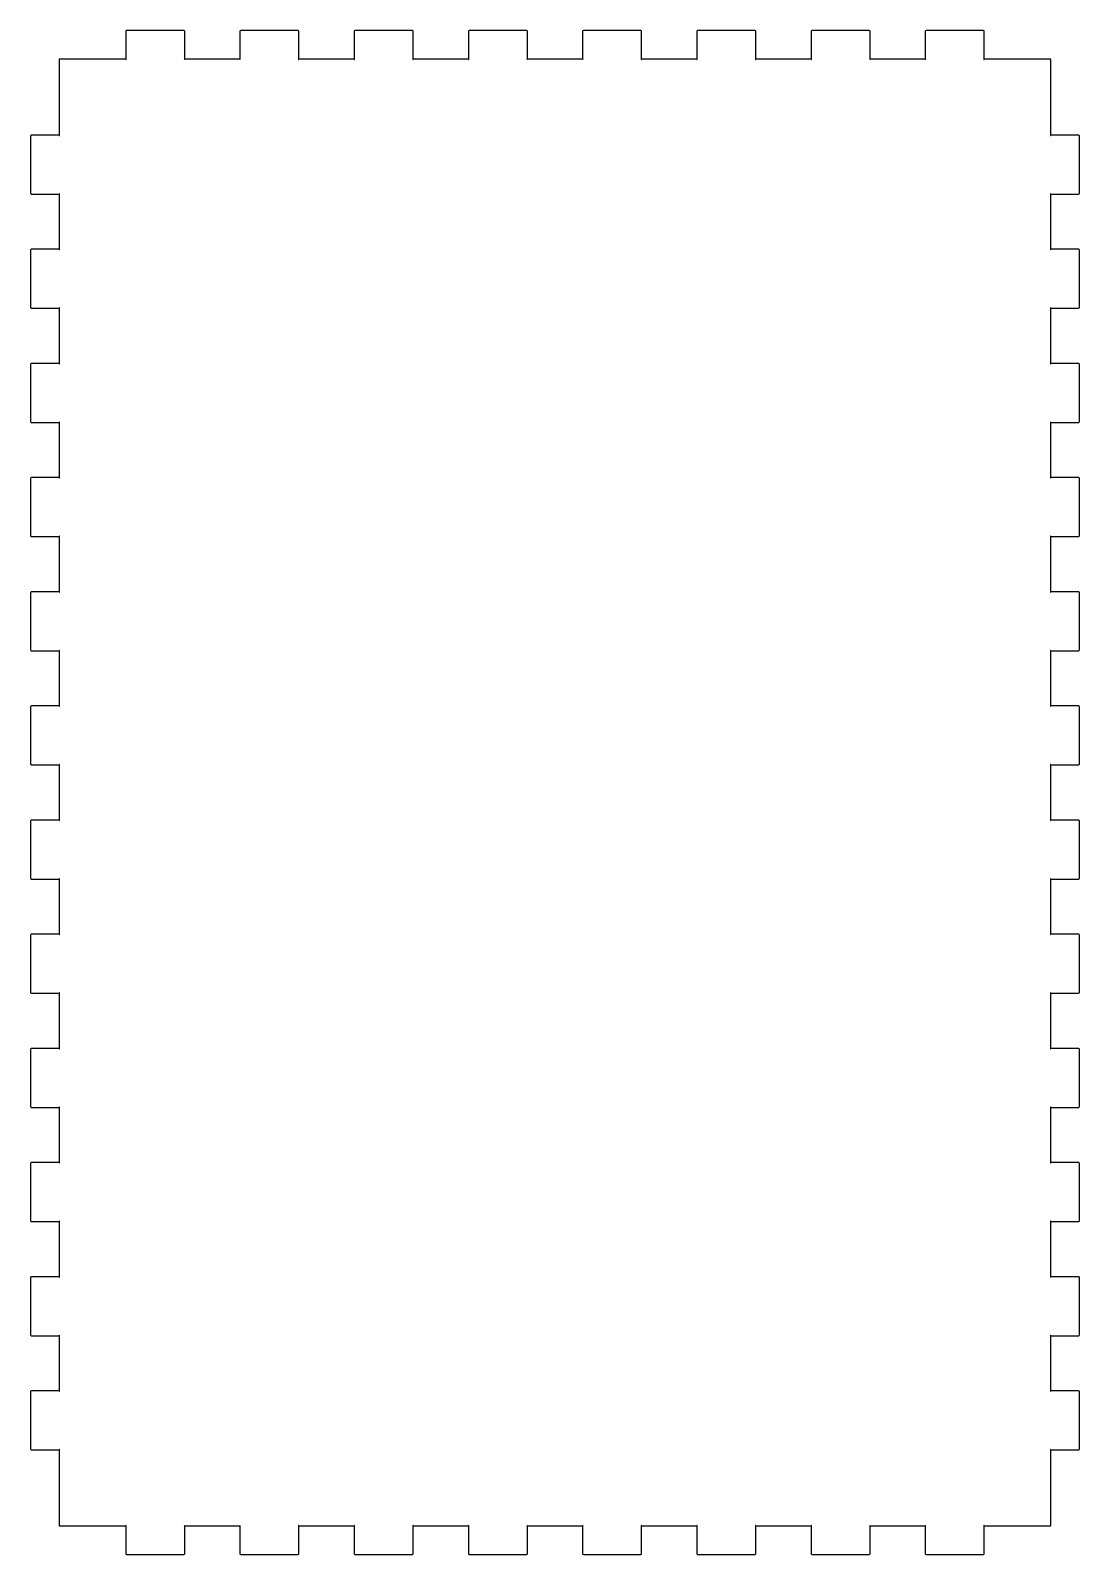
# Model space of a CAD drawing. Header units: millimetres. Extents: x 0 to 282, y 0 to 315.
# Drawn here: x 121.7 to 231.9, y 155.1 to 315.3 of the extents above; entities that cross this region are included whole.
import ezdxf

# ---------------------------------------------------------------- set-up
doc = ezdxf.new("R2010")
doc.units = ezdxf.units.MM
doc.header["$MEASUREMENT"] = 0
doc.layers.add('Waste-Warriors-Laser-Cut-Box v2_0', color=7, linetype='Continuous')

msp = doc.modelspace()

# ---------------------------------------------------------------- linework, layer by layer
at = {"layer": 'Waste-Warriors-Laser-Cut-Box v2_0'}
for p, q in [((131.729, 315.272), (131.7, 315.218)), ((131.7, 315.218), (131.7, 315.2)), ((131.7, 315.2), (131.7, 312.301)), ((131.782, 315.301), (131.729, 315.272)), ((131.8, 315.301), (131.782, 315.301)), ((137.8, 315.301), (131.8, 315.301)), ((137.816, 315.301), (137.8, 315.301)), ((137.87, 315.272), (137.816, 315.301)), ((137.9, 315.218), (137.87, 315.272)), ((137.9, 315.2), (137.9, 315.218)), ((137.9, 312.301), (137.9, 315.2)), ((143.729, 315.272), (143.7, 315.218)), ((143.7, 315.218), (143.7, 315.2)), ((143.7, 315.2), (143.7, 312.301)), ((143.782, 315.301), (143.729, 315.272)), ((143.8, 315.301), (143.782, 315.301)), ((149.8, 315.301), (143.8, 315.301)), ((149.816, 315.301), (149.8, 315.301)), ((149.87, 315.272), (149.816, 315.301)), ((149.9, 315.218), (149.87, 315.272)), ((149.9, 315.2), (149.9, 315.218)), ((149.9, 312.301), (149.9, 315.2)), ((155.73, 315.272), (155.7, 315.218)), ((155.7, 315.218), (155.7, 315.2)), ((155.7, 315.2), (155.7, 312.301)), ((155.782, 315.301), (155.73, 315.272)), ((155.8, 315.301), (155.782, 315.301)), ((161.8, 315.301), (155.8, 315.301)), ((161.816, 315.301), (161.8, 315.301)), ((161.87, 315.272), (161.816, 315.301)), ((161.9, 315.218), (161.87, 315.272)), ((161.9, 315.2), (161.9, 315.218)), ((161.9, 312.301), (161.9, 315.2)), ((167.729, 315.272), (167.7, 315.218)), ((167.7, 315.218), (167.7, 315.2)), ((167.7, 315.2), (167.7, 312.301)), ((167.782, 315.301), (167.729, 315.272)), ((167.799, 315.301), (167.782, 315.301)), ((173.8, 315.301), (167.799, 315.301)), ((173.816, 315.301), (173.8, 315.301)), ((173.87, 315.272), (173.816, 315.301)), ((173.9, 315.218), (173.87, 315.272)), ((173.9, 315.2), (173.9, 315.218)), ((173.9, 312.301), (173.9, 315.2)), ((179.729, 315.272), (179.7, 315.218)), ((179.7, 315.218), (179.7, 315.2)), ((179.7, 315.2), (179.7, 312.301)), ((179.782, 315.301), (179.729, 315.272)), ((179.8, 315.301), (179.782, 315.301)), ((185.8, 315.301), (179.8, 315.301)), ((185.816, 315.301), (185.8, 315.301)), ((185.87, 315.272), (185.816, 315.301)), ((185.9, 315.218), (185.87, 315.272)), ((185.9, 315.2), (185.9, 315.218)), ((185.9, 312.301), (185.9, 315.2)), ((191.729, 315.272), (191.7, 315.218)), ((191.7, 315.218), (191.7, 315.2)), ((191.7, 315.2), (191.7, 312.301)), ((191.782, 315.301), (191.729, 315.272)), ((191.8, 315.301), (191.782, 315.301)), ((197.799, 315.301), (191.8, 315.301)), ((197.816, 315.301), (197.799, 315.301)), ((197.87, 315.272), (197.816, 315.301)), ((197.9, 315.218), (197.87, 315.272)), ((197.9, 315.2), (197.9, 315.218)), ((197.9, 312.301), (197.9, 315.2)), ((203.729, 315.272), (203.7, 315.218)), ((203.7, 315.218), (203.7, 315.2)), ((203.7, 315.2), (203.7, 312.301)), ((203.781, 315.301), (203.729, 315.272)), ((203.799, 315.301), (203.781, 315.301)), ((209.801, 315.301), (203.799, 315.301)), ((209.817, 315.301), (209.801, 315.301)), ((209.87, 315.272), (209.817, 315.301)), ((209.9, 315.218), (209.87, 315.272)), ((209.9, 315.2), (209.9, 315.218)), ((209.9, 312.301), (209.9, 315.2)), ((215.729, 315.272), (215.7, 315.218)), ((215.7, 315.218), (215.7, 315.2)), ((215.7, 315.2), (215.7, 312.301)), ((215.783, 315.301), (215.729, 315.272)), ((215.801, 315.301), (215.783, 315.301)), ((221.8, 315.301), (215.801, 315.301)), ((221.816, 315.301), (221.8, 315.301)), ((221.87, 315.272), (221.816, 315.301)), ((221.9, 315.218), (221.87, 315.272)), ((221.9, 315.2), (221.9, 315.218)), ((221.9, 312.301), (221.9, 315.2)), ((124.729, 312.272), (124.7, 312.218)), ((124.7, 312.218), (124.7, 312.2)), ((124.7, 312.2), (124.7, 304.3)), ((124.783, 312.301), (124.729, 312.272)), ((124.801, 312.301), (124.783, 312.301)), ((131.7, 312.301), (124.801, 312.301)), ((131.71, 312.301), (131.7, 312.301)), ((131.7, 312.301), (131.7, 312.291)), ((131.7, 312.291), (131.714, 312.259)), ((131.742, 312.287), (131.71, 312.301)), ((131.714, 312.259), (131.738, 312.263)), ((131.738, 312.263), (131.742, 312.287)), ((137.889, 312.301), (137.857, 312.287)), ((137.857, 312.287), (137.862, 312.263)), ((137.862, 312.263), (137.885, 312.259)), ((137.885, 312.259), (137.9, 312.291)), ((137.9, 312.301), (137.889, 312.301)), ((137.9, 312.291), (137.9, 312.301)), ((143.7, 312.301), (137.9, 312.301)), ((143.7, 312.301), (143.7, 312.291)), ((143.71, 312.301), (143.7, 312.301)), ((143.7, 312.291), (143.714, 312.259)), ((143.742, 312.287), (143.71, 312.301)), ((143.714, 312.259), (143.738, 312.263)), ((143.738, 312.263), (143.742, 312.287)), ((149.889, 312.301), (149.858, 312.287)), ((149.858, 312.287), (149.862, 312.263)), ((149.862, 312.263), (149.885, 312.259)), ((149.885, 312.259), (149.9, 312.291)), ((149.9, 312.301), (149.889, 312.301)), ((155.7, 312.301), (149.9, 312.301)), ((149.9, 312.291), (149.9, 312.301)), ((155.71, 312.301), (155.7, 312.301)), ((155.7, 312.301), (155.7, 312.291)), ((155.7, 312.291), (155.714, 312.259)), ((155.742, 312.287), (155.71, 312.301)), ((155.714, 312.259), (155.738, 312.263)), ((155.738, 312.263), (155.742, 312.287)), ((161.889, 312.301), (161.858, 312.287)), ((161.858, 312.287), (161.862, 312.263)), ((161.862, 312.263), (161.885, 312.259)), ((161.885, 312.259), (161.9, 312.291)), ((161.9, 312.301), (161.889, 312.301)), ((167.7, 312.301), (161.9, 312.301)), ((161.9, 312.291), (161.9, 312.301)), ((167.7, 312.301), (167.7, 312.291)), ((167.71, 312.301), (167.7, 312.301)), ((167.7, 312.291), (167.714, 312.259)), ((167.742, 312.287), (167.71, 312.301)), ((167.714, 312.259), (167.738, 312.263)), ((167.738, 312.263), (167.742, 312.287)), ((173.889, 312.301), (173.857, 312.287)), ((173.857, 312.287), (173.862, 312.263)), ((173.862, 312.263), (173.885, 312.259)), ((173.885, 312.259), (173.9, 312.291)), ((173.9, 312.301), (173.889, 312.301)), ((179.7, 312.301), (173.9, 312.301)), ((173.9, 312.291), (173.9, 312.301)), ((179.71, 312.301), (179.7, 312.301)), ((179.7, 312.301), (179.7, 312.291)), ((179.7, 312.291), (179.714, 312.259)), ((179.742, 312.287), (179.71, 312.301)), ((179.714, 312.259), (179.737, 312.263)), ((179.737, 312.263), (179.742, 312.287)), ((185.889, 312.301), (185.857, 312.287)), ((185.857, 312.287), (185.862, 312.263)), ((185.862, 312.263), (185.885, 312.259)), ((185.885, 312.259), (185.9, 312.291)), ((185.9, 312.301), (185.889, 312.301)), ((191.7, 312.301), (185.9, 312.301)), ((185.9, 312.291), (185.9, 312.301)), ((191.7, 312.301), (191.7, 312.291)), ((191.71, 312.301), (191.7, 312.301)), ((191.7, 312.291), (191.714, 312.259)), ((191.742, 312.287), (191.71, 312.301)), ((191.714, 312.259), (191.738, 312.263)), ((191.738, 312.263), (191.742, 312.287)), ((197.889, 312.301), (197.857, 312.287)), ((197.857, 312.287), (197.861, 312.263)), ((197.861, 312.263), (197.885, 312.259)), ((197.885, 312.259), (197.9, 312.291)), ((197.9, 312.301), (197.889, 312.301)), ((203.7, 312.301), (197.9, 312.301)), ((197.9, 312.291), (197.9, 312.301)), ((203.71, 312.301), (203.7, 312.301)), ((203.7, 312.301), (203.7, 312.291)), ((203.7, 312.291), (203.714, 312.259)), ((203.742, 312.287), (203.71, 312.301)), ((203.714, 312.259), (203.737, 312.263)), ((203.737, 312.263), (203.742, 312.287)), ((209.889, 312.301), (209.857, 312.287)), ((209.857, 312.287), (209.863, 312.263)), ((209.863, 312.263), (209.885, 312.259)), ((209.885, 312.259), (209.9, 312.291)), ((209.9, 312.301), (209.889, 312.301)), ((215.7, 312.301), (209.9, 312.301)), ((209.9, 312.291), (209.9, 312.301)), ((215.71, 312.301), (215.7, 312.301)), ((215.7, 312.301), (215.7, 312.291)), ((215.7, 312.291), (215.714, 312.259)), ((215.742, 312.287), (215.71, 312.301)), ((215.714, 312.259), (215.737, 312.263)), ((215.737, 312.263), (215.742, 312.287)), ((221.889, 312.301), (221.857, 312.287)), ((221.857, 312.287), (221.861, 312.263)), ((221.861, 312.263), (221.885, 312.259)), ((221.885, 312.259), (221.9, 312.291)), ((221.9, 312.301), (221.889, 312.301)), ((228.8, 312.301), (221.9, 312.301)), ((221.9, 312.291), (221.9, 312.301)), ((228.816, 312.301), (228.8, 312.301)), ((228.87, 312.272), (228.816, 312.301)), ((228.901, 312.218), (228.87, 312.272)), ((228.901, 312.2), (228.901, 312.218)), ((228.901, 304.3), (228.901, 312.2)), ((121.729, 304.271), (121.7, 304.219)), ((121.7, 304.219), (121.7, 304.201)), ((121.7, 304.201), (121.7, 298.199)), ((121.783, 304.3), (121.729, 304.271)), ((121.801, 304.3), (121.783, 304.3)), ((124.7, 304.3), (121.801, 304.3)), ((124.7, 304.3), (124.7, 304.29)), ((124.71, 304.3), (124.7, 304.3)), ((124.7, 304.29), (124.714, 304.258)), ((124.742, 304.286), (124.71, 304.3)), ((124.714, 304.258), (124.737, 304.263)), ((124.737, 304.263), (124.742, 304.286)), ((228.889, 304.3), (228.858, 304.286)), ((228.858, 304.286), (228.862, 304.263)), ((228.862, 304.263), (228.885, 304.258)), ((228.885, 304.258), (228.901, 304.29)), ((228.901, 304.3), (228.889, 304.3)), ((228.901, 304.29), (228.901, 304.3)), ((231.8, 304.3), (228.901, 304.3)), ((231.816, 304.3), (231.8, 304.3)), ((231.87, 304.271), (231.816, 304.3)), ((231.9, 304.219), (231.87, 304.271)), ((231.9, 304.201), (231.9, 304.219)), ((231.9, 298.199), (231.9, 304.201)), ((121.7, 298.199), (121.7, 298.183)), ((121.7, 298.183), (121.729, 298.13)), ((121.729, 298.13), (121.783, 298.1)), ((121.783, 298.1), (121.801, 298.1)), ((121.801, 298.1), (124.7, 298.1)), ((124.714, 298.143), (124.7, 298.111)), ((124.7, 298.111), (124.7, 298.1)), ((124.7, 298.1), (124.71, 298.1)), ((124.7, 298.1), (124.7, 292.3)), ((124.71, 298.1), (124.742, 298.115)), ((124.737, 298.137), (124.714, 298.143)), ((124.742, 298.115), (124.737, 298.137)), ((228.862, 298.137), (228.858, 298.115)), ((228.858, 298.115), (228.889, 298.1)), ((228.885, 298.143), (228.862, 298.137)), ((228.901, 298.111), (228.885, 298.143)), ((228.889, 298.1), (228.901, 298.1)), ((228.901, 298.1), (228.901, 298.111)), ((228.901, 292.3), (228.901, 298.1)), ((228.901, 298.1), (231.8, 298.1)), ((231.8, 298.1), (231.816, 298.1)), ((231.816, 298.1), (231.87, 298.13)), ((231.87, 298.13), (231.9, 298.183)), ((231.9, 298.183), (231.9, 298.199)), ((121.729, 292.271), (121.7, 292.217)), ((121.7, 292.217), (121.7, 292.199)), ((121.7, 292.199), (121.7, 286.2)), ((121.783, 292.3), (121.729, 292.271)), ((121.801, 292.3), (121.783, 292.3)), ((124.7, 292.3), (121.801, 292.3)), ((124.7, 292.3), (124.7, 292.29)), ((124.71, 292.3), (124.7, 292.3)), ((124.7, 292.29), (124.714, 292.258)), ((124.742, 292.286), (124.71, 292.3)), ((124.714, 292.258), (124.737, 292.263)), ((124.737, 292.263), (124.742, 292.286)), ((228.889, 292.3), (228.858, 292.286)), ((228.858, 292.286), (228.862, 292.263)), ((228.862, 292.263), (228.885, 292.258)), ((228.885, 292.258), (228.901, 292.29)), ((228.901, 292.3), (228.889, 292.3)), ((231.8, 292.3), (228.901, 292.3)), ((228.901, 292.29), (228.901, 292.3)), ((231.816, 292.3), (231.8, 292.3)), ((231.87, 292.271), (231.816, 292.3)), ((231.9, 292.217), (231.87, 292.271)), ((231.9, 292.199), (231.9, 292.217)), ((231.9, 286.2), (231.9, 292.199)), ((121.7, 286.2), (121.7, 286.184)), ((121.7, 286.184), (121.729, 286.13)), ((121.729, 286.13), (121.783, 286.1)), ((121.783, 286.1), (121.801, 286.1)), ((121.801, 286.1), (124.7, 286.1)), ((124.714, 286.143), (124.7, 286.111)), ((124.7, 286.111), (124.7, 286.1)), ((124.7, 286.1), (124.71, 286.1)), ((124.7, 286.1), (124.7, 280.3)), ((124.71, 286.1), (124.742, 286.115)), ((124.737, 286.139), (124.714, 286.143)), ((124.742, 286.115), (124.737, 286.139)), ((228.862, 286.139), (228.858, 286.115)), ((228.858, 286.115), (228.889, 286.1)), ((228.885, 286.143), (228.862, 286.139)), ((228.901, 286.111), (228.885, 286.143)), ((228.889, 286.1), (228.901, 286.1)), ((228.901, 286.1), (228.901, 286.111)), ((228.901, 286.1), (231.8, 286.1)), ((228.901, 280.3), (228.901, 286.1)), ((231.8, 286.1), (231.816, 286.1)), ((231.816, 286.1), (231.87, 286.13)), ((231.87, 286.13), (231.9, 286.184)), ((231.9, 286.184), (231.9, 286.2)), ((121.729, 280.271), (121.7, 280.218)), ((121.7, 280.218), (121.7, 280.201)), ((121.7, 280.201), (121.7, 274.201)), ((121.783, 280.3), (121.729, 280.271)), ((121.801, 280.3), (121.783, 280.3)), ((124.7, 280.3), (121.801, 280.3)), ((124.7, 280.3), (124.7, 280.29)), ((124.71, 280.3), (124.7, 280.3)), ((124.7, 280.29), (124.714, 280.259)), ((124.742, 280.286), (124.71, 280.3)), ((124.714, 280.259), (124.737, 280.263)), ((124.737, 280.263), (124.742, 280.286)), ((228.889, 280.3), (228.858, 280.286)), ((228.858, 280.286), (228.862, 280.263)), ((228.862, 280.263), (228.885, 280.259)), ((228.885, 280.259), (228.901, 280.29)), ((228.901, 280.3), (228.889, 280.3)), ((231.8, 280.3), (228.901, 280.3)), ((228.901, 280.29), (228.901, 280.3)), ((231.816, 280.3), (231.8, 280.3)), ((231.87, 280.271), (231.816, 280.3)), ((231.9, 280.218), (231.87, 280.271)), ((231.9, 280.201), (231.9, 280.218)), ((231.9, 274.201), (231.9, 280.201)), ((121.7, 274.201), (121.7, 274.184)), ((121.7, 274.184), (121.729, 274.131)), ((121.729, 274.131), (121.783, 274.1)), ((121.783, 274.1), (121.801, 274.1)), ((121.801, 274.1), (124.7, 274.1)), ((124.714, 274.143), (124.7, 274.111)), ((124.7, 274.111), (124.7, 274.1)), ((124.7, 274.1), (124.71, 274.1)), ((124.7, 274.1), (124.7, 268.3)), ((124.71, 274.1), (124.742, 274.115)), ((124.737, 274.139), (124.714, 274.143)), ((124.742, 274.115), (124.737, 274.139)), ((228.862, 274.139), (228.858, 274.115)), ((228.858, 274.115), (228.889, 274.1)), ((228.885, 274.143), (228.862, 274.139)), ((228.901, 274.111), (228.885, 274.143)), ((228.889, 274.1), (228.901, 274.1)), ((228.901, 274.1), (228.901, 274.111)), ((228.901, 268.3), (228.901, 274.1)), ((228.901, 274.1), (231.8, 274.1)), ((231.8, 274.1), (231.816, 274.1)), ((231.816, 274.1), (231.87, 274.131)), ((231.87, 274.131), (231.9, 274.184)), ((231.9, 274.184), (231.9, 274.201)), ((121.729, 268.271), (121.7, 268.219)), ((121.7, 268.219), (121.7, 268.201)), ((121.7, 268.201), (121.7, 262.199)), ((121.783, 268.3), (121.729, 268.271)), ((121.801, 268.3), (121.783, 268.3)), ((124.7, 268.3), (121.801, 268.3)), ((124.7, 268.3), (124.7, 268.29)), ((124.71, 268.3), (124.7, 268.3)), ((124.7, 268.29), (124.714, 268.259)), ((124.742, 268.286), (124.71, 268.3)), ((124.714, 268.259), (124.737, 268.263)), ((124.737, 268.263), (124.742, 268.286)), ((228.889, 268.3), (228.858, 268.286)), ((228.858, 268.286), (228.862, 268.263)), ((228.862, 268.263), (228.885, 268.259)), ((228.885, 268.259), (228.901, 268.29)), ((228.901, 268.3), (228.889, 268.3)), ((228.901, 268.29), (228.901, 268.3)), ((231.8, 268.3), (228.901, 268.3)), ((231.816, 268.3), (231.8, 268.3)), ((231.87, 268.271), (231.816, 268.3)), ((231.9, 268.219), (231.87, 268.271)), ((231.9, 268.201), (231.9, 268.219)), ((231.9, 262.199), (231.9, 268.201)), ((121.7, 262.199), (121.7, 262.183)), ((121.7, 262.183), (121.729, 262.13)), ((121.729, 262.13), (121.783, 262.1)), ((121.783, 262.1), (121.801, 262.1)), ((121.801, 262.1), (124.7, 262.1)), ((124.714, 262.143), (124.7, 262.111)), ((124.7, 262.111), (124.7, 262.1)), ((124.7, 262.1), (124.71, 262.1)), ((124.7, 262.1), (124.7, 256.3)), ((124.71, 262.1), (124.742, 262.115)), ((124.737, 262.137), (124.714, 262.143)), ((124.742, 262.115), (124.737, 262.137)), ((228.862, 262.137), (228.858, 262.115)), ((228.858, 262.115), (228.889, 262.1)), ((228.885, 262.143), (228.862, 262.137)), ((228.901, 262.111), (228.885, 262.143)), ((228.889, 262.1), (228.901, 262.1)), ((228.901, 262.1), (228.901, 262.111)), ((228.901, 262.1), (231.8, 262.1)), ((228.901, 256.3), (228.901, 262.1)), ((231.8, 262.1), (231.816, 262.1)), ((231.816, 262.1), (231.87, 262.13)), ((231.87, 262.13), (231.9, 262.183)), ((231.9, 262.183), (231.9, 262.199)), ((121.729, 256.271), (121.7, 256.217)), ((121.7, 256.217), (121.7, 256.199)), ((121.7, 256.199), (121.7, 250.2)), ((121.783, 256.3), (121.729, 256.271)), ((121.801, 256.3), (121.783, 256.3)), ((124.7, 256.3), (121.801, 256.3)), ((124.71, 256.3), (124.7, 256.3)), ((124.7, 256.3), (124.7, 256.29)), ((124.7, 256.29), (124.714, 256.258)), ((124.742, 256.286), (124.71, 256.3)), ((124.714, 256.258), (124.737, 256.263)), ((124.737, 256.263), (124.742, 256.286)), ((228.889, 256.3), (228.858, 256.286)), ((228.858, 256.286), (228.862, 256.263)), ((228.862, 256.263), (228.885, 256.258)), ((228.885, 256.258), (228.901, 256.29)), ((228.901, 256.3), (228.889, 256.3)), ((231.8, 256.3), (228.901, 256.3)), ((228.901, 256.29), (228.901, 256.3)), ((231.816, 256.3), (231.8, 256.3)), ((231.87, 256.271), (231.816, 256.3)), ((231.9, 256.217), (231.87, 256.271)), ((231.9, 256.199), (231.9, 256.217)), ((231.9, 250.2), (231.9, 256.199)), ((121.7, 250.2), (121.7, 250.183)), ((121.7, 250.183), (121.729, 250.129)), ((121.729, 250.129), (121.783, 250.1)), ((121.783, 250.1), (121.801, 250.1)), ((121.801, 250.1), (124.7, 250.1)), ((124.714, 250.143), (124.7, 250.111)), ((124.7, 250.111), (124.7, 250.1)), ((124.7, 250.1), (124.7, 244.3)), ((124.7, 250.1), (124.71, 250.1)), ((124.71, 250.1), (124.742, 250.115)), ((124.737, 250.137), (124.714, 250.143)), ((124.742, 250.115), (124.737, 250.137)), ((228.862, 250.137), (228.858, 250.115)), ((228.858, 250.115), (228.889, 250.1)), ((228.885, 250.143), (228.862, 250.137)), ((228.901, 250.111), (228.885, 250.143)), ((228.889, 250.1), (228.901, 250.1)), ((228.901, 250.1), (228.901, 250.111)), ((228.901, 244.3), (228.901, 250.1)), ((228.901, 250.1), (231.8, 250.1)), ((231.8, 250.1), (231.816, 250.1)), ((231.816, 250.1), (231.87, 250.129)), ((231.87, 250.129), (231.9, 250.183)), ((231.9, 250.183), (231.9, 250.2)), ((121.729, 244.271), (121.7, 244.217)), ((121.7, 244.217), (121.7, 244.199)), ((121.7, 244.199), (121.7, 238.201)), ((121.783, 244.3), (121.729, 244.271)), ((121.801, 244.3), (121.783, 244.3)), ((124.7, 244.3), (121.801, 244.3)), ((124.7, 244.3), (124.7, 244.29)), ((124.71, 244.3), (124.7, 244.3)), ((124.7, 244.29), (124.714, 244.259)), ((124.742, 244.286), (124.71, 244.3)), ((124.714, 244.259), (124.737, 244.263)), ((124.737, 244.263), (124.742, 244.286)), ((228.889, 244.3), (228.858, 244.286)), ((228.858, 244.286), (228.862, 244.263)), ((228.862, 244.263), (228.885, 244.259)), ((228.885, 244.259), (228.901, 244.29)), ((228.901, 244.3), (228.889, 244.3)), ((228.901, 244.29), (228.901, 244.3)), ((231.8, 244.3), (228.901, 244.3)), ((231.816, 244.3), (231.8, 244.3)), ((231.87, 244.271), (231.816, 244.3)), ((231.9, 244.217), (231.87, 244.271)), ((231.9, 244.199), (231.9, 244.217)), ((231.9, 238.201), (231.9, 244.199)), ((121.7, 238.201), (121.7, 238.184)), ((121.7, 238.184), (121.729, 238.131)), ((121.729, 238.131), (121.783, 238.1)), ((121.783, 238.1), (121.801, 238.1)), ((121.801, 238.1), (124.7, 238.1)), ((124.714, 238.143), (124.7, 238.111)), ((124.7, 238.111), (124.7, 238.1)), ((124.7, 238.1), (124.7, 232.3)), ((124.7, 238.1), (124.71, 238.1)), ((124.71, 238.1), (124.742, 238.115)), ((124.737, 238.139), (124.714, 238.143)), ((124.742, 238.115), (124.737, 238.139)), ((228.862, 238.139), (228.858, 238.115)), ((228.858, 238.115), (228.889, 238.1)), ((228.885, 238.143), (228.862, 238.139)), ((228.901, 238.111), (228.885, 238.143)), ((228.889, 238.1), (228.901, 238.1)), ((228.901, 238.1), (228.901, 238.111)), ((228.901, 232.3), (228.901, 238.1)), ((228.901, 238.1), (231.8, 238.1)), ((231.8, 238.1), (231.816, 238.1)), ((231.816, 238.1), (231.87, 238.131)), ((231.87, 238.131), (231.9, 238.184)), ((231.9, 238.184), (231.9, 238.201)), ((121.783, 232.3), (121.729, 232.271)), ((121.801, 232.3), (121.783, 232.3)), ((124.7, 232.3), (121.801, 232.3)), ((124.71, 232.3), (124.7, 232.3)), ((124.7, 232.3), (124.7, 232.29)), ((124.742, 232.286), (124.71, 232.3)), ((228.889, 232.3), (228.858, 232.286)), ((228.901, 232.3), (228.889, 232.3)), ((228.901, 232.29), (228.901, 232.3)), ((231.8, 232.3), (228.901, 232.3)), ((231.816, 232.3), (231.8, 232.3)), ((231.87, 232.271), (231.816, 232.3)), ((121.729, 232.271), (121.7, 232.217)), ((121.7, 232.217), (121.7, 232.199)), ((121.7, 232.199), (121.7, 226.199)), ((124.7, 232.29), (124.714, 232.259)), ((124.714, 232.259), (124.737, 232.263)), ((124.737, 232.263), (124.742, 232.286)), ((228.858, 232.286), (228.862, 232.263)), ((228.862, 232.263), (228.885, 232.259)), ((228.885, 232.259), (228.901, 232.29)), ((231.9, 232.217), (231.87, 232.271)), ((231.9, 232.199), (231.9, 232.217)), ((231.9, 226.199), (231.9, 232.199)), ((121.7, 226.199), (121.7, 226.183)), ((121.7, 226.183), (121.729, 226.129)), ((121.729, 226.129), (121.783, 226.1)), ((121.783, 226.1), (121.801, 226.1)), ((121.801, 226.1), (124.7, 226.1)), ((124.714, 226.143), (124.7, 226.111)), ((124.7, 226.111), (124.7, 226.1)), ((124.7, 226.1), (124.71, 226.1)), ((124.7, 226.1), (124.7, 220.3)), ((124.71, 226.1), (124.742, 226.115)), ((124.737, 226.138), (124.714, 226.143)), ((124.742, 226.115), (124.737, 226.138)), ((228.862, 226.138), (228.858, 226.115)), ((228.858, 226.115), (228.889, 226.1)), ((228.885, 226.143), (228.862, 226.138)), ((228.901, 226.111), (228.885, 226.143)), ((228.889, 226.1), (228.901, 226.1)), ((228.901, 226.1), (228.901, 226.111)), ((228.901, 220.3), (228.901, 226.1)), ((228.901, 226.1), (231.8, 226.1)), ((231.8, 226.1), (231.816, 226.1)), ((231.816, 226.1), (231.87, 226.129)), ((231.87, 226.129), (231.9, 226.183)), ((231.9, 226.183), (231.9, 226.199)), ((121.729, 220.271), (121.7, 220.217)), ((121.7, 220.217), (121.7, 220.2)), ((121.7, 220.2), (121.7, 214.2)), ((121.783, 220.3), (121.729, 220.271)), ((121.801, 220.3), (121.783, 220.3)), ((124.7, 220.3), (121.801, 220.3)), ((124.7, 220.3), (124.7, 220.29)), ((124.71, 220.3), (124.7, 220.3)), ((124.7, 220.29), (124.714, 220.259)), ((124.742, 220.286), (124.71, 220.3)), ((124.714, 220.259), (124.737, 220.263)), ((124.737, 220.263), (124.742, 220.286)), ((228.889, 220.3), (228.858, 220.286)), ((228.858, 220.286), (228.862, 220.263)), ((228.862, 220.263), (228.885, 220.259)), ((228.885, 220.259), (228.901, 220.29)), ((228.901, 220.3), (228.889, 220.3)), ((231.8, 220.3), (228.901, 220.3)), ((228.901, 220.29), (228.901, 220.3)), ((231.816, 220.3), (231.8, 220.3)), ((231.87, 220.271), (231.816, 220.3)), ((231.9, 220.217), (231.87, 220.271)), ((231.9, 220.2), (231.9, 220.217)), ((231.9, 214.2), (231.9, 220.2)), ((121.7, 214.2), (121.7, 214.183)), ((121.7, 214.183), (121.729, 214.129)), ((121.729, 214.129), (121.783, 214.1)), ((121.783, 214.1), (121.801, 214.1)), ((121.801, 214.1), (124.7, 214.1)), ((124.714, 214.143), (124.7, 214.111)), ((124.7, 214.111), (124.7, 214.1)), ((124.7, 214.1), (124.71, 214.1)), ((124.7, 214.1), (124.7, 208.3)), ((124.71, 214.1), (124.742, 214.115)), ((124.737, 214.138), (124.714, 214.143)), ((124.742, 214.115), (124.737, 214.138)), ((228.862, 214.138), (228.858, 214.115)), ((228.858, 214.115), (228.889, 214.1)), ((228.885, 214.143), (228.862, 214.138)), ((228.901, 214.111), (228.885, 214.143)), ((228.889, 214.1), (228.901, 214.1)), ((228.901, 214.1), (228.901, 214.111)), ((228.901, 214.1), (231.8, 214.1)), ((228.901, 208.3), (228.901, 214.1)), ((231.8, 214.1), (231.816, 214.1)), ((231.816, 214.1), (231.87, 214.129)), ((231.87, 214.129), (231.9, 214.183)), ((231.9, 214.183), (231.9, 214.2)), ((121.729, 208.271), (121.7, 208.218)), ((121.783, 208.3), (121.729, 208.271)), ((121.801, 208.3), (121.783, 208.3)), ((124.7, 208.3), (121.801, 208.3)), ((124.71, 208.3), (124.7, 208.3)), ((124.7, 208.3), (124.7, 208.291)), ((124.7, 208.291), (124.714, 208.259)), ((124.742, 208.286), (124.71, 208.3)), ((124.714, 208.259), (124.737, 208.263)), ((124.737, 208.263), (124.742, 208.286)), ((228.889, 208.3), (228.858, 208.286)), ((228.858, 208.286), (228.862, 208.263)), ((228.862, 208.263), (228.885, 208.259)), ((228.885, 208.259), (228.901, 208.291)), ((228.901, 208.3), (228.889, 208.3)), ((228.901, 208.291), (228.901, 208.3)), ((231.8, 208.3), (228.901, 208.3)), ((231.816, 208.3), (231.8, 208.3)), ((231.87, 208.271), (231.816, 208.3)), ((231.9, 208.218), (231.87, 208.271)), ((121.7, 208.218), (121.7, 208.2)), ((121.7, 208.2), (121.7, 202.2)), ((231.9, 208.2), (231.9, 208.218)), ((231.9, 202.2), (231.9, 208.2)), ((121.7, 202.2), (121.7, 202.183)), ((121.7, 202.183), (121.729, 202.129)), ((121.729, 202.129), (121.783, 202.1)), ((121.783, 202.1), (121.801, 202.1)), ((121.801, 202.1), (124.7, 202.1)), ((124.714, 202.143), (124.7, 202.111)), ((124.7, 202.111), (124.7, 202.1)), ((124.7, 202.1), (124.7, 196.3)), ((124.7, 202.1), (124.71, 202.1)), ((124.71, 202.1), (124.742, 202.116)), ((124.737, 202.137), (124.714, 202.143)), ((124.742, 202.116), (124.737, 202.137)), ((228.862, 202.137), (228.858, 202.116)), ((228.858, 202.116), (228.889, 202.1)), ((228.885, 202.143), (228.862, 202.137)), ((228.901, 202.111), (228.885, 202.143)), ((228.889, 202.1), (228.901, 202.1)), ((228.901, 202.1), (228.901, 202.111)), ((228.901, 196.3), (228.901, 202.1)), ((228.901, 202.1), (231.8, 202.1)), ((231.8, 202.1), (231.816, 202.1)), ((231.816, 202.1), (231.87, 202.129)), ((231.87, 202.129), (231.9, 202.183)), ((231.9, 202.183), (231.9, 202.2)), ((121.729, 196.271), (121.7, 196.217)), ((121.7, 196.217), (121.7, 196.199)), ((121.7, 196.199), (121.7, 190.199)), ((121.783, 196.3), (121.729, 196.271)), ((121.801, 196.3), (121.783, 196.3)), ((124.7, 196.3), (121.801, 196.3)), ((124.7, 196.3), (124.7, 196.29)), ((124.71, 196.3), (124.7, 196.3)), ((124.7, 196.29), (124.714, 196.259)), ((124.742, 196.286), (124.71, 196.3)), ((124.714, 196.259), (124.737, 196.263)), ((124.737, 196.263), (124.742, 196.286)), ((228.889, 196.3), (228.858, 196.286)), ((228.858, 196.286), (228.862, 196.263)), ((228.862, 196.263), (228.885, 196.259)), ((228.885, 196.259), (228.901, 196.29)), ((228.901, 196.3), (228.889, 196.3)), ((231.8, 196.3), (228.901, 196.3)), ((228.901, 196.29), (228.901, 196.3)), ((231.816, 196.3), (231.8, 196.3)), ((231.87, 196.271), (231.816, 196.3)), ((231.9, 196.217), (231.87, 196.271)), ((231.9, 196.199), (231.9, 196.217)), ((231.9, 190.199), (231.9, 196.199)), ((121.7, 190.199), (121.7, 190.183)), ((121.7, 190.183), (121.729, 190.129)), ((121.729, 190.129), (121.783, 190.1)), ((121.783, 190.1), (121.801, 190.1)), ((121.801, 190.1), (124.7, 190.1)), ((124.714, 190.143), (124.7, 190.111)), ((124.7, 190.111), (124.7, 190.1)), ((124.7, 190.1), (124.7, 184.3)), ((124.7, 190.1), (124.71, 190.1)), ((124.71, 190.1), (124.742, 190.115)), ((124.737, 190.138), (124.714, 190.143)), ((124.742, 190.115), (124.737, 190.138)), ((228.862, 190.138), (228.858, 190.115)), ((228.858, 190.115), (228.889, 190.1)), ((228.885, 190.143), (228.862, 190.138)), ((228.901, 190.111), (228.885, 190.143)), ((228.889, 190.1), (228.901, 190.1)), ((228.901, 190.1), (228.901, 190.111)), ((228.901, 184.3), (228.901, 190.1)), ((228.901, 190.1), (231.8, 190.1)), ((231.8, 190.1), (231.816, 190.1)), ((231.816, 190.1), (231.87, 190.129)), ((231.87, 190.129), (231.9, 190.183)), ((231.9, 190.183), (231.9, 190.199)), ((121.729, 184.271), (121.7, 184.217)), ((121.783, 184.3), (121.729, 184.271)), ((121.801, 184.3), (121.783, 184.3)), ((124.7, 184.3), (121.801, 184.3)), ((124.7, 184.3), (124.7, 184.29)), ((124.71, 184.3), (124.7, 184.3)), ((124.7, 184.29), (124.714, 184.259)), ((124.742, 184.287), (124.71, 184.3)), ((124.714, 184.259), (124.737, 184.263)), ((124.737, 184.263), (124.742, 184.287)), ((228.889, 184.3), (228.858, 184.287)), ((228.858, 184.287), (228.862, 184.263)), ((228.862, 184.263), (228.885, 184.259)), ((228.885, 184.259), (228.901, 184.29)), ((228.901, 184.3), (228.889, 184.3)), ((231.8, 184.3), (228.901, 184.3)), ((228.901, 184.29), (228.901, 184.3)), ((231.816, 184.3), (231.8, 184.3)), ((231.87, 184.271), (231.816, 184.3)), ((231.9, 184.217), (231.87, 184.271)), ((121.7, 184.217), (121.7, 184.2)), ((121.7, 184.2), (121.7, 178.2)), ((231.9, 184.2), (231.9, 184.217)), ((231.9, 178.2), (231.9, 184.2)), ((121.7, 178.2), (121.7, 178.183)), ((121.7, 178.183), (121.729, 178.129)), ((121.729, 178.129), (121.783, 178.101)), ((121.783, 178.101), (121.801, 178.101)), ((121.801, 178.101), (124.7, 178.101)), ((124.714, 178.143), (124.7, 178.112)), ((124.7, 178.112), (124.7, 178.101)), ((124.7, 178.101), (124.71, 178.101)), ((124.7, 178.101), (124.7, 172.3)), ((124.71, 178.101), (124.742, 178.116)), ((124.737, 178.138), (124.714, 178.143)), ((124.742, 178.116), (124.737, 178.138)), ((228.862, 178.138), (228.858, 178.116)), ((228.858, 178.116), (228.889, 178.101)), ((228.885, 178.143), (228.862, 178.138)), ((228.901, 178.112), (228.885, 178.143)), ((228.889, 178.101), (228.901, 178.101)), ((228.901, 178.101), (228.901, 178.112)), ((228.901, 178.101), (231.8, 178.101)), ((228.901, 172.3), (228.901, 178.101)), ((231.8, 178.101), (231.816, 178.101)), ((231.816, 178.101), (231.87, 178.129)), ((231.87, 178.129), (231.9, 178.183)), ((231.9, 178.183), (231.9, 178.2)), ((121.729, 172.271), (121.7, 172.218)), ((121.7, 172.218), (121.7, 172.2)), ((121.7, 172.2), (121.7, 166.2)), ((121.783, 172.3), (121.729, 172.271)), ((121.801, 172.3), (121.783, 172.3)), ((124.7, 172.3), (121.801, 172.3)), ((124.71, 172.3), (124.7, 172.3)), ((124.7, 172.3), (124.7, 172.291)), ((124.7, 172.291), (124.714, 172.259)), ((124.742, 172.286), (124.71, 172.3)), ((124.714, 172.259), (124.737, 172.263)), ((124.737, 172.263), (124.742, 172.286)), ((228.889, 172.3), (228.858, 172.286)), ((228.858, 172.286), (228.862, 172.263)), ((228.862, 172.263), (228.885, 172.259)), ((228.885, 172.259), (228.901, 172.291)), ((228.901, 172.3), (228.889, 172.3)), ((231.8, 172.3), (228.901, 172.3)), ((228.901, 172.291), (228.901, 172.3)), ((231.816, 172.3), (231.8, 172.3)), ((231.87, 172.271), (231.816, 172.3)), ((231.9, 172.218), (231.87, 172.271)), ((231.9, 172.2), (231.9, 172.218)), ((231.9, 166.2), (231.9, 172.2)), ((121.7, 166.2), (121.7, 166.183)), ((121.7, 166.183), (121.729, 166.129)), ((121.729, 166.129), (121.783, 166.1)), ((121.783, 166.1), (121.801, 166.1)), ((121.801, 166.1), (124.7, 166.1)), ((124.714, 166.143), (124.7, 166.111)), ((124.7, 166.111), (124.7, 166.1)), ((124.7, 166.1), (124.71, 166.1)), ((124.7, 166.1), (124.7, 158.2)), ((124.71, 166.1), (124.742, 166.116)), ((124.737, 166.138), (124.714, 166.143)), ((124.742, 166.116), (124.737, 166.138)), ((228.862, 166.138), (228.858, 166.116)), ((228.858, 166.116), (228.889, 166.1)), ((228.885, 166.143), (228.862, 166.138)), ((228.901, 166.111), (228.885, 166.143)), ((228.889, 166.1), (228.901, 166.1)), ((228.901, 166.1), (228.901, 166.111)), ((228.901, 166.1), (231.8, 166.1)), ((228.901, 158.2), (228.901, 166.1)), ((231.8, 166.1), (231.816, 166.1)), ((231.816, 166.1), (231.87, 166.129)), ((231.87, 166.129), (231.9, 166.183)), ((231.9, 166.183), (231.9, 166.2)), ((124.7, 158.2), (124.7, 158.184)), ((124.7, 158.184), (124.729, 158.13)), ((124.729, 158.13), (124.783, 158.099)), ((124.783, 158.099), (124.801, 158.099)), ((124.801, 158.099), (131.7, 158.099)), ((131.714, 158.142), (131.7, 158.111)), ((131.7, 158.111), (131.7, 158.099)), ((131.7, 158.099), (131.71, 158.099)), ((131.7, 158.099), (131.7, 155.2)), ((131.71, 158.099), (131.742, 158.115)), ((131.738, 158.138), (131.714, 158.142)), ((131.742, 158.115), (131.738, 158.138)), ((137.862, 158.138), (137.857, 158.115)), ((137.857, 158.115), (137.889, 158.099)), ((137.885, 158.142), (137.862, 158.138)), ((137.9, 158.111), (137.885, 158.142)), ((137.889, 158.099), (137.9, 158.099)), ((137.9, 158.099), (137.9, 158.111)), ((137.9, 155.2), (137.9, 158.099)), ((137.9, 158.099), (143.7, 158.099)), ((143.714, 158.142), (143.7, 158.111)), ((143.7, 158.111), (143.7, 158.099)), ((143.7, 158.099), (143.7, 155.2)), ((143.7, 158.099), (143.71, 158.099)), ((143.71, 158.099), (143.742, 158.115)), ((143.738, 158.138), (143.714, 158.142)), ((143.742, 158.115), (143.738, 158.138)), ((149.862, 158.138), (149.858, 158.115)), ((149.858, 158.115), (149.889, 158.099)), ((149.885, 158.142), (149.862, 158.138)), ((149.9, 158.111), (149.885, 158.142)), ((149.889, 158.099), (149.9, 158.099)), ((149.9, 158.099), (149.9, 158.111)), ((149.9, 155.2), (149.9, 158.099)), ((149.9, 158.099), (155.7, 158.099)), ((155.714, 158.142), (155.7, 158.111)), ((155.7, 158.111), (155.7, 158.099)), ((155.7, 158.099), (155.7, 155.2)), ((155.7, 158.099), (155.71, 158.099)), ((155.71, 158.099), (155.742, 158.115)), ((155.738, 158.138), (155.714, 158.142)), ((155.742, 158.115), (155.738, 158.138)), ((161.862, 158.138), (161.858, 158.115)), ((161.858, 158.115), (161.889, 158.099)), ((161.885, 158.142), (161.862, 158.138)), ((161.9, 158.111), (161.885, 158.142)), ((161.889, 158.099), (161.9, 158.099)), ((161.9, 158.099), (161.9, 158.111)), ((161.9, 155.2), (161.9, 158.099)), ((161.9, 158.099), (167.7, 158.099)), ((167.714, 158.142), (167.7, 158.111)), ((167.7, 158.111), (167.7, 158.099)), ((167.7, 158.099), (167.7, 155.2)), ((167.7, 158.099), (167.71, 158.099)), ((167.71, 158.099), (167.742, 158.115)), ((167.738, 158.138), (167.714, 158.142)), ((167.742, 158.115), (167.738, 158.138)), ((173.862, 158.138), (173.857, 158.115)), ((173.857, 158.115), (173.889, 158.099)), ((173.885, 158.142), (173.862, 158.138)), ((173.9, 158.111), (173.885, 158.142)), ((173.889, 158.099), (173.9, 158.099)), ((173.9, 158.099), (173.9, 158.111)), ((173.9, 155.2), (173.9, 158.099)), ((173.9, 158.099), (179.7, 158.099)), ((179.714, 158.142), (179.7, 158.111)), ((179.7, 158.111), (179.7, 158.099)), ((179.7, 158.099), (179.71, 158.099)), ((179.7, 158.099), (179.7, 155.2)), ((179.71, 158.099), (179.742, 158.115)), ((179.737, 158.138), (179.714, 158.142)), ((179.742, 158.115), (179.737, 158.138)), ((185.862, 158.138), (185.857, 158.115)), ((185.857, 158.115), (185.889, 158.099)), ((185.885, 158.142), (185.862, 158.138)), ((185.9, 158.111), (185.885, 158.142)), ((185.889, 158.099), (185.9, 158.099)), ((185.9, 158.099), (185.9, 158.111)), ((185.9, 155.2), (185.9, 158.099)), ((185.9, 158.099), (191.7, 158.099)), ((191.714, 158.142), (191.7, 158.111)), ((191.7, 158.111), (191.7, 158.099)), ((191.7, 158.099), (191.71, 158.099)), ((191.7, 158.099), (191.7, 155.2)), ((191.71, 158.099), (191.742, 158.115)), ((191.738, 158.138), (191.714, 158.142)), ((191.742, 158.115), (191.738, 158.138)), ((197.861, 158.138), (197.857, 158.115)), ((197.857, 158.115), (197.889, 158.099)), ((197.885, 158.142), (197.861, 158.138)), ((197.9, 158.111), (197.885, 158.142)), ((197.889, 158.099), (197.9, 158.099)), ((197.9, 158.099), (197.9, 158.111)), ((197.9, 158.099), (203.7, 158.099)), ((197.9, 155.2), (197.9, 158.099)), ((203.714, 158.142), (203.7, 158.111)), ((203.7, 158.111), (203.7, 158.099)), ((203.7, 158.099), (203.71, 158.099)), ((203.7, 158.099), (203.7, 155.2)), ((203.71, 158.099), (203.742, 158.115)), ((203.737, 158.138), (203.714, 158.142)), ((203.742, 158.115), (203.737, 158.138)), ((209.863, 158.138), (209.857, 158.115)), ((209.857, 158.115), (209.889, 158.099)), ((209.885, 158.142), (209.863, 158.138)), ((209.9, 158.111), (209.885, 158.142)), ((209.889, 158.099), (209.9, 158.099)), ((209.9, 158.099), (209.9, 158.111)), ((209.9, 155.2), (209.9, 158.099)), ((209.9, 158.099), (215.7, 158.099)), ((215.714, 158.142), (215.7, 158.111)), ((215.7, 158.111), (215.7, 158.099)), ((215.7, 158.099), (215.71, 158.099)), ((215.7, 158.099), (215.7, 155.2)), ((215.71, 158.099), (215.742, 158.115)), ((215.737, 158.138), (215.714, 158.142)), ((215.742, 158.115), (215.737, 158.138)), ((221.861, 158.138), (221.857, 158.115)), ((221.857, 158.115), (221.889, 158.099)), ((221.885, 158.142), (221.861, 158.138)), ((221.9, 158.111), (221.885, 158.142)), ((221.889, 158.099), (221.9, 158.099)), ((221.9, 158.099), (221.9, 158.111)), ((221.9, 158.099), (228.8, 158.099)), ((221.9, 155.2), (221.9, 158.099)), ((228.8, 158.099), (228.816, 158.099)), ((228.816, 158.099), (228.87, 158.13)), ((228.87, 158.13), (228.901, 158.184)), ((228.901, 158.184), (228.901, 158.2)), ((131.7, 155.2), (131.7, 155.184)), ((131.7, 155.184), (131.729, 155.13)), ((131.729, 155.13), (131.782, 155.099)), ((131.782, 155.099), (131.8, 155.099)), ((131.8, 155.099), (137.8, 155.099)), ((137.8, 155.099), (137.816, 155.099)), ((137.816, 155.099), (137.87, 155.13)), ((137.87, 155.13), (137.9, 155.184)), ((137.9, 155.184), (137.9, 155.2)), ((143.7, 155.2), (143.7, 155.184)), ((143.7, 155.184), (143.729, 155.13)), ((143.729, 155.13), (143.782, 155.099)), ((143.782, 155.099), (143.8, 155.099)), ((143.8, 155.099), (149.8, 155.099)), ((149.8, 155.099), (149.816, 155.099)), ((149.816, 155.099), (149.87, 155.13)), ((149.87, 155.13), (149.9, 155.184)), ((149.9, 155.184), (149.9, 155.2)), ((155.7, 155.2), (155.7, 155.184)), ((155.7, 155.184), (155.73, 155.13)), ((155.73, 155.13), (155.782, 155.099)), ((155.782, 155.099), (155.8, 155.099)), ((155.8, 155.099), (161.8, 155.099)), ((161.8, 155.099), (161.816, 155.099)), ((161.816, 155.099), (161.87, 155.13)), ((161.87, 155.13), (161.9, 155.184)), ((161.9, 155.184), (161.9, 155.2)), ((167.7, 155.2), (167.7, 155.184)), ((167.7, 155.184), (167.729, 155.13)), ((167.729, 155.13), (167.782, 155.099)), ((167.782, 155.099), (167.799, 155.099)), ((167.799, 155.099), (173.8, 155.099)), ((173.8, 155.099), (173.816, 155.099)), ((173.816, 155.099), (173.87, 155.13)), ((173.87, 155.13), (173.9, 155.184)), ((173.9, 155.184), (173.9, 155.2)), ((179.7, 155.2), (179.7, 155.184)), ((179.7, 155.184), (179.729, 155.13)), ((179.729, 155.13), (179.782, 155.099)), ((179.782, 155.099), (179.8, 155.099)), ((179.8, 155.099), (185.8, 155.099)), ((185.8, 155.099), (185.816, 155.099)), ((185.816, 155.099), (185.87, 155.13)), ((185.87, 155.13), (185.9, 155.184)), ((185.9, 155.184), (185.9, 155.2)), ((191.7, 155.2), (191.7, 155.184)), ((191.7, 155.184), (191.729, 155.13)), ((191.729, 155.13), (191.782, 155.099)), ((191.782, 155.099), (191.8, 155.099)), ((191.8, 155.099), (197.799, 155.099)), ((197.799, 155.099), (197.816, 155.099)), ((197.816, 155.099), (197.87, 155.13)), ((197.87, 155.13), (197.9, 155.184)), ((197.9, 155.184), (197.9, 155.2)), ((203.7, 155.2), (203.7, 155.184)), ((203.7, 155.184), (203.729, 155.13)), ((203.729, 155.13), (203.781, 155.099)), ((203.781, 155.099), (203.799, 155.099)), ((203.799, 155.099), (209.801, 155.099)), ((209.801, 155.099), (209.817, 155.099)), ((209.817, 155.099), (209.87, 155.13)), ((209.87, 155.13), (209.9, 155.184)), ((209.9, 155.184), (209.9, 155.2)), ((215.7, 155.2), (215.7, 155.184)), ((215.7, 155.184), (215.729, 155.13)), ((215.729, 155.13), (215.783, 155.099)), ((215.783, 155.099), (215.801, 155.099)), ((215.801, 155.099), (221.8, 155.099)), ((221.8, 155.099), (221.816, 155.099)), ((221.816, 155.099), (221.87, 155.13)), ((221.87, 155.13), (221.9, 155.184)), ((221.9, 155.184), (221.9, 155.2))]:
    msp.add_line(p, q, dxfattribs=at)

doc.saveas('drawing.dxf')
